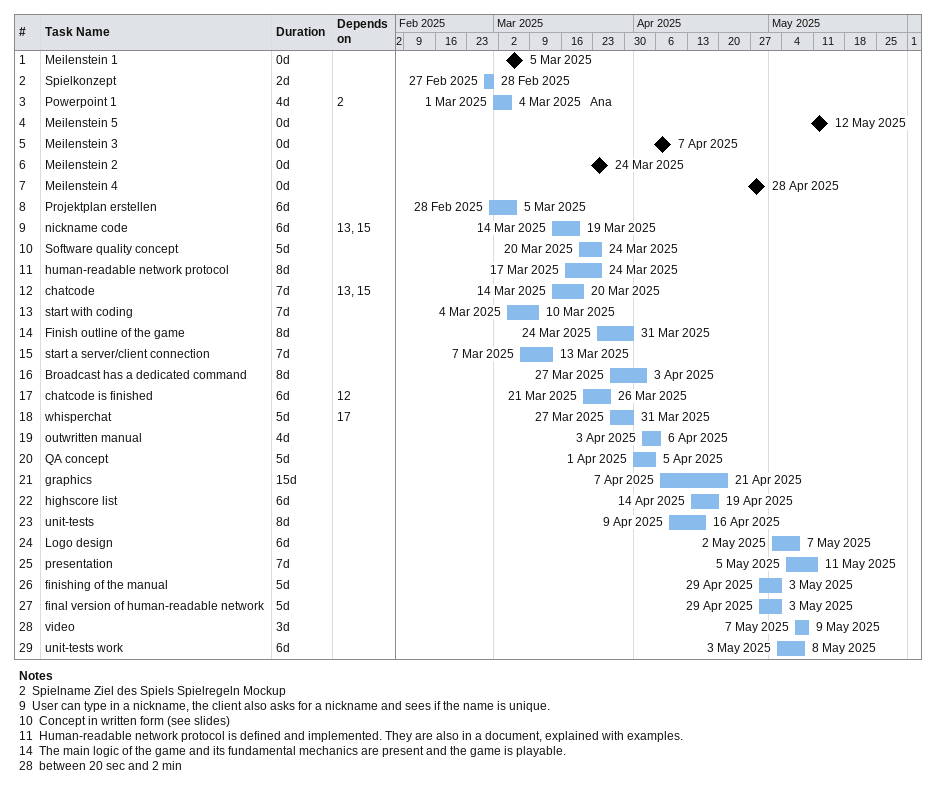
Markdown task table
| ID | Task | Duration | Start | Finish | Predecessors | Resources |
|---|---|---|---|---|---|---|
| 1 | Meilenstein 1 | 0d | 2025-03-05 | 2025-03-05 |  |  |
| 2 | Spielkonzept | 2d | 2025-02-27 | 2025-02-28 |  |  |
| 3 | Powerpoint 1 | 4d | 2025-03-01 | 2025-03-04 | 2 | Ana |
| 4 | Meilenstein 5 | 0d | 2025-05-12 | 2025-05-12 |  |  |
| 5 | Meilenstein 3 | 0d | 2025-04-07 | 2025-04-07 |  |  |
| 6 | Meilenstein 2 | 0d | 2025-03-24 | 2025-03-24 |  |  |
| 7 | Meilenstein 4 | 0d | 2025-04-28 | 2025-04-28 |  |  |
| 8 | Projektplan erstellen | 6d | 2025-02-28 | 2025-03-05 |  |  |
| 9 | nickname code | 6d | 2025-03-14 | 2025-03-19 | 13, 15 |  |
| 10 | Software quality concept | 5d | 2025-03-20 | 2025-03-24 |  |  |
| 11 | human-readable network protocol | 8d | 2025-03-17 | 2025-03-24 |  |  |
| 12 | chatcode | 7d | 2025-03-14 | 2025-03-20 | 13, 15 |  |
| 13 | start with coding | 7d | 2025-03-04 | 2025-03-10 |  |  |
| 14 | Finish outline of the game | 8d | 2025-03-24 | 2025-03-31 |  |  |
| 15 | start a server/client connection | 7d | 2025-03-07 | 2025-03-13 |  |  |
| 16 | Broadcast has a dedicated command | 8d | 2025-03-27 | 2025-04-03 |  |  |
| 17 | chatcode is finished | 6d | 2025-03-21 | 2025-03-26 | 12 |  |
| 18 | whisperchat | 5d | 2025-03-27 | 2025-03-31 | 17 |  |
| 19 | outwritten manual | 4d | 2025-04-03 | 2025-04-06 |  |  |
| 20 | QA concept | 5d | 2025-04-01 | 2025-04-05 |  |  |
| 21 | graphics | 15d | 2025-04-07 | 2025-04-21 |  |  |
| 22 | highscore list | 6d | 2025-04-14 | 2025-04-19 |  |  |
| 23 | unit-tests | 8d | 2025-04-09 | 2025-04-16 |  |  |
| 24 | Logo design | 6d | 2025-05-02 | 2025-05-07 |  |  |
| 25 | presentation | 7d | 2025-05-05 | 2025-05-11 |  |  |
| 26 | finishing of the manual | 5d | 2025-04-29 | 2025-05-03 |  |  |
| 27 | final version of human-readable network | 5d | 2025-04-29 | 2025-05-03 |  |  |
| 28 | video | 3d | 2025-05-07 | 2025-05-09 |  |  |
| 29 | unit-tests work | 6d | 2025-05-03 | 2025-05-08 |  |  |

Notes
- 2: Spielname Ziel des Spiels Spielregeln Mockup
- 9: User can type in a nickname, the client also asks for a nickname and sees if the name is unique.
- 10: Concept in written form (see slides)
- 11: Human-readable network protocol is defined and implemented. They are also in a document, explained with examples.
- 14: The main logic of the game and its fundamental mechanics are present and the game is playable.
- 28: between 20 sec and 2 min
